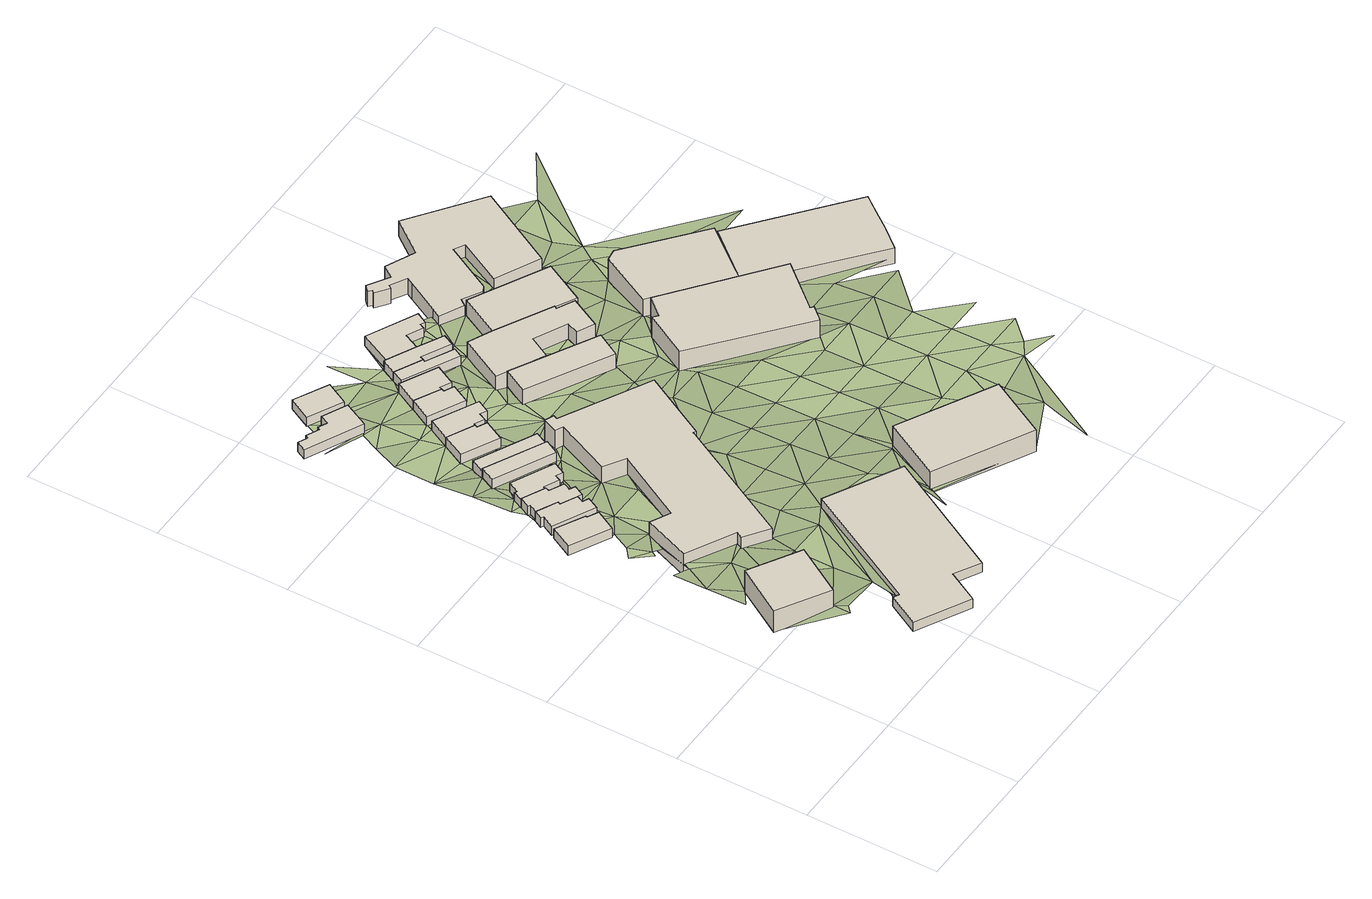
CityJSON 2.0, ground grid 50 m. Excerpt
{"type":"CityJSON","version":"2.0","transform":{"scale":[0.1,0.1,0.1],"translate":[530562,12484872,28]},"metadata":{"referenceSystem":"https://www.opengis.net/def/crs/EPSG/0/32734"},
"CityObjects":{
"building1":{"type":"Building","attributes":{"address":"28 Queens Park Road Salt River Cape Town","building":"manufacture","building:levels":3,"building_height":9.7,"plus_code":"4FRW3F84+593","ground_height":39.98,"roof_height":49.68},"geometry":[{"type":"Solid","lod":"1","boundaries":[[[[0,1,2,3]],[[1,4,5,2]],[[4,6,7,5]],[[6,0,3,7]],[[3,2,5,7]],[[6,4,1,0]]]]}]},
"building2":{"type":"Building","attributes":{"address":"27 Hares Avenue Salt River Cape Town","building":"house","building:levels":1,"building_height":4.1,"plus_code":"4FRW3F84+C8G","ground_height":37.06,"roof_height":41.16},"geometry":[{"type":"Solid","lod":"1","boundaries":[[[[8,9,10,11]],[[9,12,13,10]],[[12,14,15,13]],[[14,16,17,15]],[[16,18,19,17]],[[18,8,11,19]],[[11,10,13,15,17,19]],[[18,16,14,12,9,8]]]]}]},
"building3":{"type":"Building","attributes":{"address":"25 Hares Avenue Salt River Cape Town","building":"house","building:levels":1,"building_height":4.1,"plus_code":"4FRW3F84+F92","ground_height":37.03,"roof_height":41.13},"geometry":[{"type":"Solid","lod":"1","boundaries":[[[[20,21,22,23]],[[21,24,25,22]],[[24,26,27,25]],[[26,28,29,27]],[[28,30,31,29]],[[30,32,33,31]],[[32,34,35,33]],[[34,36,37,35]],[[36,38,39,37]],[[38,40,41,39]],[[40,20,23,41]],[[23,22,25,27,29,31,33,35,37,39,41]],[[40,38,36,34,32,30,28,26,24,21,20]]]]}]},
"building4":{"type":"Building","attributes":{"address":"23 Hares Avenue Salt River Cape Town","building":"house","building:levels":1,"building_height":4.1,"plus_code":"4FRW3F84+F9V","ground_height":35.78,"roof_height":39.88},"geometry":[{"type":"Solid","lod":"1","boundaries":[[[[42,43,44,45]],[[43,46,47,44]],[[46,48,49,47]],[[48,50,51,49]],[[50,52,53,51]],[[52,54,55,53]],[[54,56,57,55]],[[56,58,59,57]],[[58,60,61,59]],[[60,62,63,61]],[[62,42,45,63]],[[45,44,47,49,51,53,55,57,59,61,63]],[[62,60,58,56,54,52,50,48,46,43,42]]]]}]},
"building5":{"type":"Building","attributes":{"address":"21 Hares Avenue Salt River Cape Town","building":"house","building:levels":1,"building_height":4.1,"plus_code":"4FRW3F84+G9H","ground_height":35.05,"roof_height":39.15},"geometry":[{"type":"Solid","lod":"1","boundaries":[[[[64,65,66,67]],[[65,68,69,66]],[[68,70,71,69]],[[70,72,73,71]],[[72,74,75,73]],[[74,76,77,75]],[[76,78,79,77]],[[78,80,81,79]],[[80,82,83,81]],[[82,64,67,83]],[[67,66,69,71,73,75,77,79,81,83]],[[82,80,78,76,74,72,70,68,65,64]]]]}]},
"building6":{"type":"Building","attributes":{"address":"21 Queens Park Road Salt River Cape Town","building":"manufacture","building:levels":1,"building_height":4.1,"plus_code":"4FRW3F84+4H2","ground_height":38.54,"roof_height":42.64},"geometry":[{"type":"Solid","lod":"1","boundaries":[[[[84,85,86,87]],[[85,88,89,86]],[[88,90,91,89]],[[90,92,93,91]],[[92,94,95,93]],[[94,96,97,95]],[[96,98,99,97]],[[98,84,87,99]],[[87,86,89,91,93,95,97,99]],[[98,96,94,92,90,88,85,84]]]]}]},
"building7":{"type":"Building","attributes":{"address":"12 Hares Avenue Salt River Cape Town","building":"house","building:levels":1,"building_height":4.1,"plus_code":"4FRW3F84+Q97","ground_height":32.27,"roof_height":36.37},"geometry":[{"type":"Solid","lod":"1","boundaries":[[[[100,101,102,103]],[[101,104,105,102]],[[104,106,107,105]],[[106,108,109,107]],[[108,110,111,109]],[[110,112,113,111]],[[112,114,115,113]],[[114,116,117,115]],[[116,118,119,117]],[[118,100,103,119]],[[103,102,105,107,109,111,113,115,117,119]],[[118,116,114,112,110,108,106,104,101,100]]]]}]},
"building8":{"type":"Building","attributes":{"address":"19B Hares Avenue Salt River Cape Town","building":"house","building:levels":1,"building_height":4.1,"plus_code":"4FRW3F84+HC3","ground_height":34.84,"roof_height":38.94},"geometry":[{"type":"Solid","lod":"1","boundaries":[[[[120,121,122,123]],[[121,124,125,122]],[[124,126,127,125]],[[126,120,123,127]],[[123,122,125,127]],[[126,124,121,120]]]]}]},
"building9":{"type":"Building","attributes":{"address":"19A Hares Avenue Salt River Cape Town","building":"house","building:levels":1,"building_height":4.1,"plus_code":"4FRW3F84+HCG","ground_height":33.41,"roof_height":37.51},"geometry":[{"type":"Solid","lod":"1","boundaries":[[[[128,129,130,131]],[[129,132,133,130]],[[132,134,135,133]],[[134,128,131,135]],[[131,130,133,135]],[[134,132,129,128]]]]}]},
"building10":{"type":"Building","attributes":{"address":"Queens Park Studios 24 Queens Park Road Salt River Cape Town","building":"industrial","building:levels":3,"building_height":9.7,"plus_code":"4FRW3F84+9GC","ground_height":33.1,"roof_height":42.8},"geometry":[{"type":"Solid","lod":"1","boundaries":[[[[136,137,138,139]],[[137,140,141,138]],[[140,142,143,141]],[[142,144,145,143]],[[144,146,147,145]],[[146,148,149,147]],[[148,150,151,149]],[[150,152,153,151]],[[152,154,155,153]],[[154,156,157,155]],[[156,158,159,157]],[[158,160,161,159]],[[160,162,163,161]],[[162,164,165,163]],[[164,166,167,165]],[[166,136,139,167]],[[139,138,141,143,145,147,149,151,153,155,157,159,161,163,165,167]],[[166,164,162,160,158,156,154,152,150,148,146,144,142,140,137,136]]]]}]},
"building11":{"type":"Building","attributes":{"address":"19 Hares Avenue Salt River Cape Town","building":"house","building:levels":1,"building_height":4.1,"plus_code":"4FRW3F84+JCG","ground_height":33.23,"roof_height":37.33},"geometry":[{"type":"Solid","lod":"1","boundaries":[[[[168,169,170,171]],[[169,172,173,170]],[[172,174,175,173]],[[174,176,177,175]],[[176,178,179,177]],[[178,168,171,179]],[[171,170,173,175,177,179]],[[178,176,174,172,169,168]]]]}]},
"building12":{"type":"Building","attributes":{"address":"10 Salt River Cape Town","building":"house","building:levels":1,"building_height":4.1,"plus_code":"4FRW3F84+R99","ground_height":31.82,"roof_height":35.92},"geometry":[{"type":"Solid","lod":"1","boundaries":[[[[180,181,182,183]],[[181,184,185,182]],[[184,186,187,185]],[[186,180,183,187]],[[183,182,185,187]],[[186,184,181,180]]]]}]},
"building13":{"type":"Building","attributes":{"address":"17 Hares Avenue Salt River Cape Town","building":"house","building:levels":1,"building_height":4.1,"plus_code":"4FRW3F84+MC9","ground_height":33.23,"roof_height":37.33},"geometry":[{"type":"Solid","lod":"1","boundaries":[[[[168,178,179,171]],[[178,188,189,179]],[[188,190,191,189]],[[190,192,193,191]],[[192,194,195,193]],[[194,196,197,195]],[[196,198,199,197]],[[198,168,171,199]],[[171,179,189,191,193,195,197,199]],[[198,196,194,192,190,188,178,168]]]]}]},
"building14":{"type":"Building","attributes":{"address":"15 Hares Avenue Salt River Cape Town","building":"house","building:levels":1,"building_height":4.1,"plus_code":"4FRW3F84+MFV","ground_height":32.65,"roof_height":36.75},"geometry":[{"type":"Solid","lod":"1","boundaries":[[[[200,201,202,203]],[[201,204,205,202]],[[204,206,207,205]],[[206,208,209,207]],[[208,210,211,209]],[[210,200,203,211]],[[203,202,205,207,209,211]],[[210,208,206,204,201,200]]]]}]},
"building15":{"type":"Building","attributes":{"address":"13 Hares Avenue Salt River Cape Town","building":"house","building:levels":1,"building_height":4.1,"plus_code":"4FRW3F84+PF9","ground_height":32.54,"roof_height":36.64},"geometry":[{"type":"Solid","lod":"1","boundaries":[[[[212,213,214,215]],[[213,216,217,214]],[[216,218,219,217]],[[218,220,221,219]],[[220,222,223,221]],[[222,212,215,223]],[[215,214,217,219,221,223]],[[222,220,218,216,213,212]]]]}]},
"building16":{"type":"Building","attributes":{"address":"11 Hares Avenue Salt River Cape Town","building":"house","building:levels":1,"building_height":4.1,"plus_code":"4FRW3F84+PGQ","ground_height":31.7,"roof_height":35.8},"geometry":[{"type":"Solid","lod":"1","boundaries":[[[[224,225,226,227]],[[225,228,229,226]],[[228,230,231,229]],[[230,232,233,231]],[[232,234,235,233]],[[234,224,227,235]],[[227,226,229,231,233,235]],[[234,232,230,228,225,224]]]]}]},
"building17":{"type":"Building","attributes":{"address":"9 Hares Avenue Salt River Cape Town","building":"house","building:levels":1,"building_height":4.1,"plus_code":"4FRW3F84+QG5","ground_height":31.7,"roof_height":35.8},"geometry":[{"type":"Solid","lod":"1","boundaries":[[[[225,224,227,226]],[[224,236,237,227]],[[236,238,239,237]],[[238,240,241,239]],[[240,242,243,241]],[[242,244,245,243]],[[244,246,247,245]],[[246,225,226,247]],[[226,227,237,239,241,243,245,247]],[[246,244,242,240,238,236,224,225]]]]}]},
"building18":{"type":"Building","attributes":{"address":"Brickfield Park 16 Brickfield Road Salt River Cape Town","building":"industrial","building:levels":3,"building_height":9.7,"plus_code":"4FRW3F84+4Q7","ground_height":35.91,"roof_height":45.61},"geometry":[{"type":"Solid","lod":"1","boundaries":[[[[248,249,250,251]],[[249,252,253,250]],[[252,254,255,253]],[[254,248,251,255]],[[251,250,253,255]],[[254,252,249,248]]]]}]},
"building19":{"type":"Building","attributes":{"address":"Salt River","building":"industrial","building:levels":2,"building_height":6.9,"plus_code":"4FRW3F84+HJV","ground_height":31.93,"roof_height":38.83},"geometry":[{"type":"Solid","lod":"1","boundaries":[[[[256,257,258,259]],[[257,260,261,258]],[[260,262,263,261]],[[262,256,259,263]],[[259,258,261,263]],[[262,260,257,256]]]]}]},
"building20":{"type":"Building","attributes":{"address":"7 Hares Avenue Salt River Cape Town","building":"house","building:levels":1,"building_height":4.1,"plus_code":"4FRW3F84+QHV","ground_height":31.16,"roof_height":35.26},"geometry":[{"type":"Solid","lod":"1","boundaries":[[[[264,265,266,267]],[[265,268,269,266]],[[268,270,271,269]],[[270,272,273,271]],[[272,274,275,273]],[[274,276,277,275]],[[276,278,279,277]],[[278,280,281,279]],[[280,264,267,281]],[[267,266,269,271,273,275,277,279,281]],[[280,278,276,274,272,270,268,265,264]]]]}]},
"building21":{"type":"Building","attributes":{"address":"Salt River Cape Town","building":"industrial","building:levels":2,"building_height":6.9,"plus_code":"4FRW3F84+MJ4","ground_height":31.48,"roof_height":38.38},"geometry":[{"type":"Solid","lod":"1","boundaries":[[[[282,283,284,285]],[[283,286,287,284]],[[286,288,289,287]],[[288,290,291,289]],[[290,292,293,291]],[[292,294,295,293]],[[294,296,297,295]],[[296,298,299,297]],[[298,300,301,299]],[[300,302,303,301]],[[302,282,285,303]],[[285,284,287,289,291,293,295,297,299,301,303]],[[302,300,298,296,294,292,290,288,286,283,282]]]]}]},
"building22":{"type":"Building","attributes":{"address":"The Royal Queens Park Road Salt River Cape Town","building":"office","building:levels":2,"building_height":6.9,"plus_code":"4FRW3F84+MPF","ground_height":31.13,"roof_height":38.03},"geometry":[{"type":"Solid","lod":"1","boundaries":[[[[304,305,306,307]],[[305,308,309,306]],[[308,310,311,309]],[[310,312,313,311]],[[312,304,307,313]],[[307,306,309,311,313]],[[312,310,308,305,304]]]]}]},
"building23":{"type":"Building","attributes":{"address":"Kings Cross Corner 9 Queens Park Road Salt River Cape Town","building":"commercial","building:levels":3,"building_height":9.7,"plus_code":"4FRW3F84+FR8","ground_height":32.09,"roof_height":41.79},"geometry":[{"type":"Solid","lod":"1","boundaries":[[[[314,315,316,317]],[[315,318,319,316]],[[318,320,321,319]],[[320,322,323,321]],[[322,324,325,323]],[[324,326,327,325]],[[326,328,329,327]],[[328,314,317,329]],[[317,316,319,321,323,325,327,329]],[[328,326,324,322,320,318,315,314]]]]}]},
"building24":{"type":"Building","attributes":{"address":"Salt River","building":"industrial","building:levels":2,"building_height":6.9,"plus_code":"4FRW3F84+QMX","ground_height":28.07,"roof_height":34.97},"geometry":[{"type":"Solid","lod":"1","boundaries":[[[[330,331,332,333]],[[331,334,335,332]],[[334,336,337,335]],[[336,338,339,337]],[[338,340,341,339]],[[340,342,343,341]],[[342,344,345,343]],[[344,346,347,345]],[[346,348,349,347]],[[348,350,351,349]],[[350,352,353,351]],[[352,354,355,353]],[[354,356,357,355]],[[356,358,359,357]],[[358,360,361,359]],[[360,362,363,361]],[[362,364,365,363]],[[364,366,367,365]],[[366,368,369,367]],[[368,370,371,369]],[[370,372,373,371]],[[372,374,375,373]],[[374,330,333,375]],[[333,332,335,337,339,341,343,345,347,349,351,353,355,357,359,361,363,365,367,369,371,373,375]],[[374,372,370,368,366,364,362,360,358,356,354,352,350,348,346,344,342,340,338,336,334,331,330]]]]}]},
"building25":{"type":"Building","attributes":{"address":"7 Queens Park Road Salt River Cape Town","building":"commercial","building:levels":3,"building_height":9.7,"plus_code":"4FRW3F84+HV8","ground_height":29.68,"roof_height":39.38},"geometry":[{"type":"Solid","lod":"1","boundaries":[[[[376,377,378,379]],[[377,380,381,378]],[[380,382,383,381]],[[382,384,385,383]],[[384,376,379,385]],[[379,378,381,383,385]],[[384,382,380,377,376]]]]}]},
"building26":{"type":"Building","attributes":{"address":"Factory Road Salt River Cape Town","building":"industrial","building:levels":2,"building_height":6.9,"plus_code":"4FRW3F85+F23","ground_height":30.7,"roof_height":37.6},"geometry":[{"type":"Solid","lod":"1","boundaries":[[[[386,387,388,389]],[[387,390,391,388]],[[390,392,393,391]],[[392,394,395,393]],[[394,396,397,395]],[[396,386,389,397]],[[389,388,391,393,395,397]],[[396,394,392,390,387,386]]]]}]},
"terrain1":{"type":"TINRelief","geometry":[{"type":"CompositeSurface","lod":"1","boundaries":[[[398,399,400]],[[401,402,403]],[[398,404,399]],[[405,406,402]],[[401,407,402]],[[399,404,408]],[[405,402,407]],[[401,409,407]],[[409,401,1]],[[410,405,407]],[[411,412,413]],[[411,413,414]],[[410,415,405]],[[416,399,408]],[[399,416,1]],[[407,409,417]],[[414,413,418]],[[415,410,418]],[[419,410,407]],[[420,409,1]],[[413,415,418]],[[421,414,418]],[[417,409,420]],[[421,12,422]],[[423,32,30]],[[416,420,1]],[[424,425,24]],[[417,419,407]],[[426,12,423]],[[427,425,428]],[[418,429,421]],[[429,12,421]],[[12,32,423]],[[430,427,428]],[[431,432,408]],[[416,408,433]],[[430,434,427]],[[32,12,429]],[[435,417,420]],[[418,436,429]],[[38,20,40]],[[429,34,32]],[[416,433,420]],[[437,434,430]],[[38,36,34]],[[38,438,20]],[[430,439,440]],[[38,34,438]],[[430,440,437]],[[121,441,434]],[[435,420,433]],[[434,437,121]],[[429,436,442]],[[443,56,54]],[[429,444,34]],[[56,445,446]],[[433,408,432]],[[447,448,443]],[[56,443,445]],[[34,444,438]],[[121,132,441]],[[448,438,444]],[[443,448,449]],[[433,450,435]],[[441,132,451]],[[444,429,442]],[[452,437,440]],[[453,441,454]],[[445,443,449]],[[455,445,449]],[[444,449,448]],[[442,436,456]],[[441,451,454]],[[435,450,457]],[[458,459,453]],[[452,440,76]],[[450,433,432]],[[460,461,462]],[[454,458,453]],[[444,442,456]],[[449,444,463]],[[451,132,464]],[[76,449,463]],[[465,466,467]],[[466,468,467]],[[460,459,469]],[[458,469,459]],[[470,435,457]],[[76,463,452]],[[471,464,132]],[[450,472,457]],[[469,461,460]],[[450,432,472]],[[463,444,473]],[[474,458,454]],[[468,466,475]],[[476,471,132]],[[452,463,477]],[[469,104,461]],[[458,478,469]],[[477,479,452]],[[458,474,478]],[[475,466,104]],[[477,463,473]],[[464,471,174]],[[472,480,457]],[[481,479,477]],[[482,178,176]],[[479,481,476]],[[178,482,188]],[[469,478,200]],[[472,432,483]],[[482,176,174]],[[484,457,480]],[[190,188,482]],[[482,174,190]],[[485,104,469]],[[478,474,486]],[[470,457,484]],[[487,471,476]],[[104,485,475]],[[471,487,174]],[[190,174,194]],[[432,98,483]],[[469,200,485]],[[190,194,192]],[[487,476,481]],[[474,196,486]],[[487,481,140]],[[487,194,174]],[[488,475,489]],[[490,491,98]],[[480,472,492]],[[483,493,472]],[[489,475,485]],[[494,470,484]],[[98,491,495]],[[496,488,489]],[[137,497,140]],[[480,492,484]],[[194,498,196]],[[472,493,492]],[[194,487,498]],[[140,497,487]],[[486,196,499]],[[500,501,502]],[[494,484,503]],[[489,485,504]],[[485,505,504]],[[500,506,507]],[[508,498,487]],[[502,486,499]],[[506,500,502]],[[98,495,509]],[[509,483,98]],[[498,510,196]],[[493,483,509]],[[220,505,485]],[[484,492,503]],[[499,196,510]],[[499,506,502]],[[491,511,495]],[[504,512,489]],[[513,489,512]],[[137,514,497]],[[508,487,515]],[[256,498,508]],[[487,497,515]],[[506,499,220]],[[516,509,495]],[[517,494,503]],[[498,256,510]],[[492,493,518]],[[519,493,509]],[[230,505,220]],[[517,520,494]],[[494,520,514]],[[230,499,510]],[[220,499,230]],[[492,518,503]],[[521,268,512]],[[493,519,518]],[[519,509,516]],[[510,256,522]],[[523,515,497]],[[524,525,232]],[[526,508,515]],[[527,524,232]],[[523,497,514]],[[230,510,528]],[[529,517,503]],[[529,503,518]],[[238,527,232]],[[519,516,530]],[[232,230,528]],[[523,526,515]],[[528,238,232]],[[520,517,531]],[[530,518,519]],[[517,529,532]],[[520,533,514]],[[534,535,536]],[[530,516,537]],[[238,528,538]],[[256,539,522]],[[536,535,240]],[[523,514,533]],[[238,538,240]],[[531,517,532]],[[528,540,538]],[[529,518,541]],[[516,248,537]],[[292,522,542]],[[536,240,543]],[[531,533,520]],[[530,541,518]],[[544,240,538]],[[543,545,536]],[[526,523,546]],[[542,522,296]],[[543,240,544]],[[529,547,532]],[[523,533,546]],[[296,522,539]],[[530,537,548]],[[540,312,538]],[[529,541,547]],[[549,543,544]],[[292,542,550]],[[312,544,538]],[[531,532,551]],[[544,552,549]],[[542,296,550]],[[526,553,539]],[[537,248,548]],[[546,553,526]],[[533,531,551]],[[554,541,530]],[[547,551,532]],[[511,555,248]],[[539,556,296]],[[548,554,530]],[[533,557,546]],[[558,544,312]],[[539,553,556]],[[541,559,547]],[[553,546,557]],[[560,558,312]],[[554,559,541]],[[561,551,547]],[[551,562,533]],[[312,563,560]],[[548,248,564]],[[555,565,248]],[[556,553,566]],[[559,561,547]],[[567,568,569]],[[556,570,567]],[[566,553,557]],[[554,548,571]],[[572,563,312]],[[565,564,248]],[[573,574,555]],[[557,575,576]],[[570,568,567]],[[559,554,571]],[[556,577,570]],[[548,564,571]],[[562,551,561]],[[563,572,578]],[[557,576,566]],[[566,577,556]],[[312,310,572]],[[578,572,579]],[[574,565,555]],[[561,559,580]],[[571,581,559]],[[565,574,564]],[[582,578,579]],[[583,566,576]],[[570,577,584]],[[580,559,581]],[[561,580,562]],[[584,310,570]],[[585,579,572]],[[564,586,571]],[[382,577,566]],[[572,310,585]],[[586,564,574]],[[562,580,587]],[[582,579,588]],[[589,581,571]],[[577,382,584]],[[583,590,566]],[[585,310,584]],[[587,591,592]],[[571,586,589]],[[320,583,576]],[[587,580,591]],[[593,586,574]],[[581,594,580]],[[595,585,584]],[[589,596,581]],[[583,597,590]],[[584,382,595]],[[591,320,592]],[[593,574,598]],[[594,591,580]],[[583,320,597]],[[594,581,596]],[[595,382,380]],[[586,599,589]],[[593,599,586]],[[590,597,600]],[[601,585,595]],[[601,602,585]],[[596,589,603]],[[604,591,594]],[[591,604,320]],[[605,585,602]],[[606,595,380]],[[607,590,600]],[[394,600,597]],[[605,352,585]],[[595,606,601]],[[594,596,608]],[[607,606,380]],[[609,597,320]],[[604,594,608]],[[610,602,601]],[[600,394,607]],[[604,609,320]],[[605,602,610]],[[611,606,607]],[[605,610,352]],[[606,612,601]],[[607,394,611]],[[606,611,612]],[[394,613,611]],[[614,610,601]]]}]}
},
"vertices":[
[251,370,128],[361,552,128],[361,552,225],[251,370,225],[175,663,128],[175,663,225],[65,481,128],[65,481,225],
[41,1258,99],[188,1180,99],[188,1180,140],[41,1258,140],[230,1259,99],[230,1259,140],[190,1280,99],[190,1280,140],[192,1285,99],[192,1285,140],[85,1342,99],[85,1342,140],
[200,1397,99],[130,1431,99],[130,1431,140],[200,1397,140],[121,1436,99],[121,1436,140],[105,1404,99],[105,1404,140],[115,1399,99],[115,1399,140],[92,1353,99],[92,1353,140],[245,1277,99],[245,1277,140],[267,1320,99],[267,1320,140],[244,1331,99],[244,1331,140],[256,1357,99],[256,1357,140],[195,1387,99],[195,1387,140],
[130,1431,86],[200,1397,86],[200,1397,127],[130,1431,127],[283,1356,86],[283,1356,127],[303,1395,86],[303,1395,127],[282,1405,86],[282,1405,127],[295,1432,86],[295,1432,127],[241,1459,86],[241,1459,127],[246,1473,86],[246,1473,127],[161,1515,86],[161,1515,127],[140,1476,86],[140,1476,127],[150,1472,86],[150,1472,127],
[161,1515,79],[246,1473,79],[246,1473,120],[161,1515,120],[252,1485,79],[252,1485,120],[307,1458,79],[307,1458,120],[318,1480,79],[318,1480,120],[344,1468,79],[344,1468,120],[366,1513,79],[366,1513,120],[210,1589,79],[210,1589,120],[189,1547,79],[189,1547,120],[179,1552,79],[179,1552,120],
[657,670,114],[408,215,114],[408,215,155],[657,670,155],[388,226,114],[388,226,155],[322,106,114],[322,106,155],[520,1,114],[520,1,155],[583,118,114],[583,118,155],[679,65,114],[679,65,155],[930,522,114],[930,522,155],
[10,2255,51],[218,2154,51],[218,2154,92],[10,2255,92],[264,2247,51],[264,2247,92],[172,2292,51],[172,2292,92],[156,2258,51],[156,2258,92],[124,2274,51],[124,2274,92],[119,2263,51],[119,2263,92],[69,2287,51],[69,2287,92],[63,2275,51],[63,2275,92],[28,2292,51],[28,2292,92],
[442,1591,77],[222,1702,77],[222,1702,118],[442,1591,118],[194,1646,77],[194,1646,118],[414,1538,77],[414,1538,118],
[442,1591,62],[470,1646,62],[470,1646,103],[442,1591,103],[249,1756,62],[249,1756,103],[222,1702,62],[222,1702,103],
[839,1429,59],[516,1601,59],[516,1601,156],[839,1429,156],[523,1616,59],[523,1616,156],[490,1630,59],[490,1630,156],[466,1574,59],[466,1574,156],[494,1562,59],[494,1562,156],[400,1355,59],[400,1355,156],[480,1306,59],[480,1306,156],[339,1048,59],[339,1048,156],[264,1086,59],[264,1086,156],[196,910,59],[196,910,156],[374,816,59],[374,816,156],[362,793,59],[362,793,156],[452,730,59],[452,730,156],[697,1188,59],[697,1188,156],[706,1182,59],[706,1182,156],
[296,1890,61],[253,1805,61],[253,1805,102],[296,1890,102],[388,1736,61],[388,1736,102],[427,1812,61],[427,1812,102],[392,1830,61],[392,1830,102],[397,1839,61],[397,1839,102],
[274,2266,47],[318,2350,47],[318,2350,88],[274,2266,88],[192,2416,47],[192,2416,88],[148,2331,47],[148,2331,88],
[399,1844,61],[399,1844,102],[435,1826,61],[435,1826,102],[449,1855,61],[449,1855,102],[474,1842,61],[474,1842,102],[498,1888,61],[498,1888,102],[337,1970,61],[337,1970,102],
[392,2075,55],[350,1996,55],[350,1996,96],[392,2075,96],[484,1928,55],[484,1928,96],[519,1997,55],[519,1997,96],[483,2015,55],[483,2015,96],[487,2026,55],[487,2026,96],
[392,2075,54],[487,2026,54],[487,2026,95],[392,2075,95],[492,2035,54],[492,2035,95],[532,2015,54],[532,2015,95],[570,2089,54],[570,2089,95],[435,2158,54],[435,2158,95],
[581,2156,45],[480,2207,45],[480,2207,86],[581,2156,86],[459,2164,45],[459,2164,86],[661,2061,45],[661,2061,86],[679,2095,45],[679,2095,86],[577,2148,45],[577,2148,86],
[587,2168,45],[587,2168,86],[693,2115,45],[693,2115,86],[714,2157,45],[714,2157,86],[623,2205,45],[623,2205,86],[517,2258,45],[517,2258,86],[507,2260,45],[507,2260,86],
[1395,451,87],[1045,639,87],[1045,639,184],[1395,451,184],[926,420,87],[926,420,184],[1277,232,87],[1277,232,184],
[654,1877,48],[605,1788,48],[605,1788,117],[654,1877,117],[911,1621,48],[911,1621,117],[960,1710,48],[960,1710,117],
[760,2288,40],[746,2295,40],[746,2295,81],[760,2288,81],[577,2379,40],[577,2379,81],[517,2258,40],[517,2258,81],[623,2205,40],[623,2205,81],[652,2265,40],[652,2265,81],[712,2236,40],[712,2236,81],[721,2254,40],[721,2254,81],[738,2246,40],[738,2246,81],
[1000,1912,43],[794,2022,43],[794,2022,112],[1000,1912,112],[705,2064,43],[705,2064,112],[616,1898,43],[616,1898,112],[789,1812,43],[789,1812,112],[831,1890,43],[831,1890,112],[953,1830,43],[953,1830,112],[935,1787,43],[935,1787,112],[998,1755,43],[998,1755,112],[1057,1870,43],[1057,1870,112],[993,1903,43],[993,1903,112],
[794,2022,40],[1000,1912,40],[1000,1912,109],[794,2022,109],[1074,1871,40],[1074,1871,109],[1155,2025,40],[1155,2025,109],[873,2173,40],[873,2173,109],
[1375,1127,49],[1417,1176,49],[1417,1176,146],[1375,1127,146],[1407,1186,49],[1407,1186,146],[1547,1350,49],[1547,1350,146],[1170,1650,49],[1170,1650,146],[1112,1582,49],[1112,1582,146],[1095,1599,49],[1095,1599,146],[1004,1436,49],[1004,1436,146],
[870,2380,9],[807,2261,9],[807,2261,78],[870,2380,78],[788,2225,9],[788,2225,78],[875,2181,9],[875,2181,78],[893,2206,9],[893,2206,78],[963,2165,9],[963,2165,78],[985,2176,9],[985,2176,78],[1079,2353,9],[1079,2353,78],[1118,2332,9],[1118,2332,78],[1032,2168,9],[1032,2168,78],[1197,2086,9],[1197,2086,78],[1358,2384,9],[1358,2384,78],[1099,2575,9],[1099,2575,78],[1003,2449,9],[1003,2449,78],[893,2500,9],[893,2500,78],[863,2455,9],[863,2455,78],[784,2505,9],[784,2505,78],[764,2484,9],[764,2484,78],[777,2472,9],[777,2472,78],[769,2464,9],[769,2464,78],[816,2428,9],[816,2428,78],[826,2440,9],[826,2440,78],[884,2406,9],[884,2406,78],
[1428,1473,25],[1579,1662,25],[1579,1662,122],[1428,1473,122],[1314,1883,25],[1314,1883,122],[1272,1877,25],[1272,1877,122],[1172,1679,25],[1172,1679,122],
[1828,1124,35],[1892,1201,35],[1892,1201,104],[1828,1124,104],[1950,1279,35],[1950,1279,104],[1987,1327,35],[1987,1327,104],[1589,1654,35],[1589,1654,104],[1428,1461,35],[1428,1461,104],
[251,304,155],[251,370,155],[65,481,131],[175,663,131],[124,777,124],[124,627,131],[275,327,155],[180,879,117],[127,906,117],[275,777,120],[425,327,142],[275,627,134],[196,910,117],[124,1077,110],[180,1011,110],[190,1029,110],[161,1108,110],[229,1011,101],[425,477,128],[362,793,113],[264,1086,101],[374,816,113],[425,627,128],[198,1177,106],[188,1180,106],[192,1285,106],[150,1472,90],[140,1476,90],[190,1280,106],[124,1527,90],[161,1515,90],[275,1227,99],[179,1552,90],[408,215,141],[657,670,120],[575,627,124],[124,1677,80],[452,730,113],[339,1048,101],[194,1646,80],[283,1356,99],[189,1547,90],[210,1589,86],[124,1827,64],[425,1227,97],[295,1432,99],[400,1355,90],[307,1458,86],[252,1485,86],[282,1405,99],[303,1395,99],[344,1468,86],[575,777,113],[253,1805,62],[414,1538,79],[124,1977,64],[296,1890,62],[318,1480,86],[480,1306,90],[575,927,102],[275,1977,62],[168,2077,59],[201,2148,57],[218,2154,57],[66,2209,52],[425,1527,79],[388,1736,67],[156,2258,52],[172,2292,52],[124,2277,52],[148,2331,52],[275,2127,57],[697,1188,87],[425,1677,67],[725,777,110],[494,1562,79],[337,1970,62],[274,2266,51],[470,1646,67],[466,1574,79],[350,1996,61],[442,1591,79],[725,927,100],[490,1630,67],[425,1827,61],[875,627,114],[725,1077,92],[435,2158,55],[484,1928,61],[575,1677,59],[318,2350,51],[425,2277,48],[875,327,125],[915,402,114],[875,927,92],[875,777,104],[706,1182,87],[926,420,114],[337,2378,46],[725,1527,67],[575,1827,58],[575,1977,58],[487,2026,61],[483,2015,61],[519,1997,58],[875,1077,87],[480,2207,48],[459,2164,55],[532,2015,58],[492,2035,61],[605,1788,58],[1025,627,102],[616,1898,58],[1277,232,105],[507,2260,47],[425,2427,43],[839,1429,74],[725,1677,58],[1045,639,102],[875,1227,81],[1025,927,85],[1025,777,94],[875,1377,74],[517,2258,47],[789,1812,48],[875,1527,65],[581,2156,54],[577,2148,54],[911,1621,59],[587,2168,54],[705,2064,45],[1025,1077,81],[1175,777,88],[1025,1377,66],[1025,1227,76],[1004,1436,66],[652,2265,45],[623,2205,47],[712,2236,45],[1175,627,91],[725,2127,45],[960,1710,56],[794,2022,48],[1175,927,83],[875,1827,43],[738,2246,45],[788,2225,45],[721,2254,45],[1025,1527,60],[1175,1077,78],[1326,627,87],[760,2288,45],[953,1830,45],[1175,1227,75],[807,2261,42],[1025,1677,56],[1326,777,82],[1476,327,99],[998,1755,45],[1095,1599,60],[875,2181,40],[1326,927,80],[893,2206,42],[1326,1077,74],[1375,1127,74],[963,2165,40],[1476,627,87],[1476,477,87],[1172,1679,51],[1057,1870,45],[1000,1912,45],[993,1903,45],[1074,1871,45],[1476,777,82],[1025,2127,40],[1416,123,105],[1640,507,84],[1112,1582,53],[1170,1650,51],[1175,1827,40],[985,2176,40],[1032,2168,40],[1476,1077,74],[1476,927,80],[1079,2353,31],[1326,1527,47],[1175,1977,40],[1197,2086,35],[1626,627,84],[1417,1176,56],[1118,2332,30],[1626,777,80],[1428,1473,47],[1476,1227,56],[1407,1186,56],[1697,545,84],[1626,1077,70],[1326,1977,25],[1626,927,79],[1428,1461,47],[1776,477,81],[1776,627,81],[1476,1527,47],[1362,2032,25],[1326,2127,24],[1776,777,77],[1626,1227,56],[1326,2277,18],[1476,1827,25],[1579,1662,35],[1776,1077,68],[1828,1124,68],[1476,2277,18],[1626,1677,35],[1776,1677,35],[1776,1527,41],[1674,2408,4]
]}
